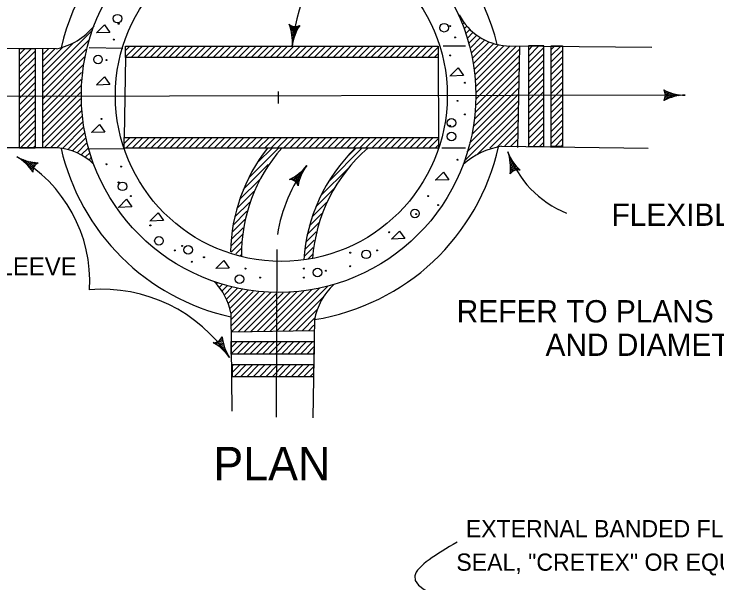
# Model space of a CAD drawing. Extents: x -884 to -799, y 1719 to 1829.
# Drawn here: x -853.48 to -822.93, y 1791.54 to 1816.29 of the extents above; entities that cross this region are included whole.
import ezdxf

# ---------------------------------------------------------------- set-up
doc = ezdxf.new("R2010")
doc.units = 0
doc.layers.add('1', color=7, linetype='Continuous')

msp = doc.modelspace()

# ---------------------------------------------------------------- linework, layer by layer
at = {"layer": '1'}
for p, q in [((-841.52, 1815.832), (-841.232, 1815.478)), ((-834.059, 1816.055), (-834.02, 1816.095)), ((-833.987, 1815.853), (-833.904, 1815.936)), ((-852.246, 1813.412), (-850.073, 1815.585)), ((-841.465, 1815.672), (-841.256, 1815.416)), ((-841.428, 1815.535), (-841.281, 1815.354)), ((-841.393, 1815.769), (-841.205, 1815.537)), ((-841.3, 1815.748), (-841.176, 1815.595)), ((-841.225, 1815.748), (-841.147, 1815.651)), ((-841.159, 1815.758), (-841.116, 1815.705)), ((-841.1, 1815.777), (-841.083, 1815.758)), ((-833.915, 1815.649), (-833.787, 1815.779)), ((-833.843, 1815.447), (-833.671, 1815.622)), ((-841.405, 1815.414), (-841.302, 1815.288)), ((-841.39, 1815.304), (-841.324, 1815.22)), ((-841.382, 1815.201), (-841.341, 1815.152)), ((-833.772, 1815.246), (-833.537, 1815.48)), ((-833.7, 1815.042), (-833.37, 1815.374)), ((-833.628, 1814.84), (-833.201, 1815.267)), ((-852.246, 1813.685), (-850.901, 1815.03)), ((-852.244, 1813.138), (-850.23, 1815.152)), ((-848.631, 1814.434), (-848.173, 1814.892)), ((-848.631, 1814.708), (-848.447, 1814.892)), ((-848.393, 1814.4), (-847.9, 1814.892)), ((-848.117, 1814.4), (-847.624, 1814.892)), ((-847.843, 1814.4), (-847.351, 1814.892)), ((-847.568, 1814.4), (-847.075, 1814.892)), ((-847.294, 1814.4), (-846.801, 1814.892)), ((-847.019, 1814.4), (-846.526, 1814.892)), ((-846.745, 1814.4), (-846.252, 1814.892)), ((-846.472, 1814.4), (-845.979, 1814.892)), ((-846.196, 1814.4), (-845.703, 1814.892)), ((-845.922, 1814.4), (-845.43, 1814.892)), ((-845.647, 1814.4), (-845.154, 1814.892)), ((-845.373, 1814.4), (-844.88, 1814.892)), ((-845.098, 1814.4), (-844.605, 1814.892)), ((-844.824, 1814.4), (-844.331, 1814.892)), ((-844.551, 1814.4), (-844.058, 1814.892)), ((-844.275, 1814.4), (-843.782, 1814.892)), ((-844.001, 1814.4), (-843.509, 1814.892)), ((-843.726, 1814.4), (-843.233, 1814.892)), ((-843.452, 1814.4), (-842.959, 1814.892)), ((-843.179, 1814.4), (-842.686, 1814.892)), ((-842.903, 1814.4), (-842.41, 1814.892)), ((-842.63, 1814.4), (-842.137, 1814.892)), ((-842.354, 1814.4), (-841.861, 1814.892)), ((-842.08, 1814.4), (-841.588, 1814.892)), ((-841.805, 1814.4), (-841.312, 1814.892)), ((-841.531, 1814.4), (-841.038, 1814.892)), ((-841.378, 1815.104), (-841.359, 1815.081)), ((-841.378, 1815.013), (-841.372, 1815.003)), ((-841.258, 1814.4), (-840.765, 1814.892)), ((-840.982, 1814.4), (-840.489, 1814.892)), ((-840.709, 1814.4), (-840.216, 1814.892)), ((-840.433, 1814.4), (-839.94, 1814.892)), ((-840.159, 1814.4), (-839.667, 1814.892)), ((-839.884, 1814.4), (-839.391, 1814.892)), ((-839.61, 1814.4), (-839.117, 1814.892)), ((-839.337, 1814.4), (-838.844, 1814.892)), ((-839.061, 1814.4), (-838.568, 1814.892)), ((-838.788, 1814.4), (-838.295, 1814.892)), ((-838.512, 1814.4), (-838.019, 1814.892)), ((-838.238, 1814.4), (-837.746, 1814.892)), ((-837.965, 1814.4), (-837.472, 1814.892)), ((-837.689, 1814.4), (-837.196, 1814.892)), ((-837.416, 1814.4), (-836.923, 1814.892)), ((-837.14, 1814.4), (-836.647, 1814.892)), ((-836.867, 1814.4), (-836.374, 1814.892)), ((-836.591, 1814.4), (-836.098, 1814.892)), ((-836.317, 1814.4), (-835.825, 1814.892)), ((-836.044, 1814.4), (-835.551, 1814.892)), ((-835.768, 1814.4), (-835.275, 1814.892)), ((-834.829, 1814.904), (-833.863, 1814.904)), ((-833.578, 1814.615), (-833.034, 1815.16)), ((-833.539, 1814.382), (-832.85, 1815.069)), ((-833.498, 1814.147), (-832.631, 1815.015)), ((-833.457, 1813.912), (-832.411, 1814.958)), ((-833.417, 1813.678), (-832.18, 1814.916)), ((-833.399, 1813.424), (-831.92, 1814.902)), ((-833.391, 1813.156), (-831.66, 1814.887)), ((-832.078, 1814.902), (-825.758, 1814.848)), ((-831.125, 1814.444), (-830.665, 1814.906)), ((-831.125, 1814.72), (-830.939, 1814.906)), ((-830.131, 1814.479), (-829.705, 1814.906)), ((-830.131, 1814.753), (-829.978, 1814.906)), ((-851.631, 1814.778), (-857.897, 1814.805)), ((-853.236, 1814.275), (-852.718, 1814.793)), ((-853.236, 1814.551), (-852.993, 1814.793)), ((-853.236, 1814.002), (-852.557, 1814.679)), ((-852.246, 1813.959), (-851.387, 1814.821)), ((-852.246, 1814.772), (-852.242, 1810.482)), ((-852.246, 1814.235), (-851.707, 1814.772)), ((-852.246, 1814.508), (-851.982, 1814.772)), ((-852.244, 1812.863), (-850.345, 1814.762)), ((-850.22, 1814.84), (-848.757, 1814.807)), ((-835.495, 1814.4), (-835.048, 1814.844)), ((-833.385, 1812.888), (-831.499, 1814.772)), ((-831.581, 1810.48), (-831.497, 1814.877)), ((-831.125, 1814.171), (-830.459, 1814.836)), ((-830.131, 1814.204), (-829.637, 1814.698)), ((-853.236, 1813.726), (-852.557, 1814.405)), ((-852.244, 1812.589), (-850.412, 1814.423)), ((-848.631, 1814.427), (-848.691, 1810.92)), ((-835.219, 1814.4), (-835.048, 1814.57)), ((-835.048, 1814.4), (-835.031, 1810.92)), ((-833.378, 1812.62), (-831.507, 1814.491)), ((-831.125, 1813.895), (-830.459, 1814.561)), ((-831.125, 1813.621), (-830.459, 1814.287)), ((-830.131, 1813.93), (-829.637, 1814.423)), ((-853.236, 1813.453), (-852.557, 1814.13)), ((-852.244, 1812.316), (-850.478, 1814.081)), ((-833.382, 1812.343), (-831.515, 1814.209)), ((-831.125, 1813.346), (-830.459, 1814.011)), ((-830.131, 1813.654), (-829.637, 1814.149)), ((-853.236, 1813.177), (-852.557, 1813.856)), ((-852.244, 1812.04), (-850.544, 1813.742)), ((-833.422, 1812.026), (-831.523, 1813.928)), ((-831.125, 1813.072), (-830.459, 1813.738)), ((-830.131, 1813.381), (-829.637, 1813.874)), ((-853.236, 1812.903), (-852.557, 1813.581)), ((-852.244, 1811.766), (-850.564, 1813.447)), ((-833.504, 1811.396), (-831.536, 1813.363)), ((-833.463, 1811.712), (-831.528, 1813.647)), ((-831.125, 1812.799), (-830.459, 1813.464)), ((-830.131, 1813.105), (-829.637, 1813.6)), ((-853.236, 1812.63), (-852.557, 1813.307)), ((-852.244, 1811.493), (-850.577, 1813.16)), ((-833.568, 1811.058), (-831.544, 1813.082)), ((-831.125, 1812.523), (-830.459, 1813.189)), ((-830.131, 1812.832), (-829.637, 1813.326)), ((-824.308, 1812.762), (-858.908, 1812.688)), ((-853.236, 1812.354), (-852.557, 1813.033)), ((-853.236, 1812.081), (-852.557, 1812.758)), ((-852.244, 1811.217), (-850.589, 1812.872)), ((-841.979, 1812.405), (-841.979, 1812.917)), ((-833.684, 1810.668), (-831.552, 1812.801)), ((-831.125, 1812.25), (-830.459, 1812.915)), ((-830.131, 1812.558), (-829.637, 1813.051)), ((-830.131, 1812.283), (-829.637, 1812.777)), ((-825.23, 1812.533), (-824.908, 1812.855)), ((-825.218, 1812.956), (-825.201, 1812.973)), ((-825.195, 1812.898), (-825.147, 1812.946)), ((-825.181, 1812.663), (-824.97, 1812.874)), ((-825.176, 1812.834), (-825.088, 1812.921)), ((-825.168, 1812.758), (-825.03, 1812.898)), ((-825.077, 1812.603), (-824.844, 1812.836)), ((-824.945, 1812.653), (-824.78, 1812.82)), ((-824.826, 1812.69), (-824.712, 1812.805)), ((-824.718, 1812.715), (-824.642, 1812.791)), ((-824.617, 1812.735), (-824.572, 1812.779)), ((-824.522, 1812.748), (-824.498, 1812.772)), ((-824.431, 1812.758), (-824.421, 1812.766)), ((-853.236, 1811.805), (-852.557, 1812.484)), ((-852.242, 1810.944), (-850.587, 1812.601)), ((-833.801, 1810.278), (-831.56, 1812.519)), ((-831.125, 1811.974), (-830.459, 1812.64)), ((-830.131, 1812.009), (-829.637, 1812.502)), ((-853.236, 1811.532), (-852.557, 1812.209)), ((-852.242, 1810.67), (-850.57, 1812.343)), ((-833.915, 1809.886), (-831.565, 1812.236)), ((-831.125, 1811.7), (-830.459, 1812.366)), ((-830.131, 1811.733), (-829.637, 1812.228)), ((-853.236, 1811.256), (-852.557, 1811.935)), ((-852.149, 1810.49), (-850.554, 1812.085)), ((-851.874, 1810.49), (-850.533, 1811.83)), ((-833.329, 1810.201), (-831.573, 1811.955)), ((-831.125, 1811.427), (-830.459, 1812.092)), ((-830.131, 1811.46), (-829.637, 1811.953)), ((-853.236, 1810.982), (-852.557, 1811.662)), ((-851.6, 1810.49), (-850.492, 1811.598)), ((-832.801, 1810.453), (-831.581, 1811.673)), ((-831.125, 1811.151), (-830.459, 1811.817)), ((-831.125, 1810.878), (-830.459, 1811.543)), ((-830.131, 1811.186), (-829.637, 1811.679)), ((-853.236, 1810.709), (-852.557, 1811.386)), ((-851.348, 1810.468), (-850.453, 1811.363)), ((-832.462, 1810.517), (-831.589, 1811.392)), ((-831.125, 1810.602), (-830.459, 1811.268)), ((-830.131, 1810.911), (-829.637, 1811.405)), ((-853.207, 1810.462), (-852.557, 1811.112)), ((-851.109, 1810.431), (-850.412, 1811.128)), ((-848.691, 1810.664), (-848.433, 1810.92)), ((-848.625, 1810.457), (-848.16, 1810.92)), ((-848.35, 1810.457), (-847.886, 1810.92)), ((-848.076, 1810.457), (-847.611, 1810.92)), ((-847.801, 1810.457), (-847.337, 1810.92)), ((-847.527, 1810.457), (-847.061, 1810.92)), ((-847.252, 1810.457), (-846.788, 1810.92)), ((-846.978, 1810.457), (-846.514, 1810.92)), ((-846.704, 1810.457), (-846.239, 1810.92)), ((-846.429, 1810.457), (-845.965, 1810.92)), ((-846.155, 1810.457), (-845.69, 1810.92)), ((-845.88, 1810.457), (-845.416, 1810.92)), ((-845.606, 1810.457), (-845.14, 1810.92)), ((-845.331, 1810.457), (-844.867, 1810.92)), ((-845.057, 1810.457), (-844.593, 1810.92)), ((-844.783, 1810.457), (-844.318, 1810.92)), ((-844.508, 1810.457), (-844.044, 1810.92)), ((-844.234, 1810.457), (-843.769, 1810.92)), ((-843.959, 1810.457), (-843.495, 1810.92)), ((-843.685, 1810.457), (-843.219, 1810.92)), ((-843.412, 1810.457), (-842.946, 1810.92)), ((-843.136, 1810.457), (-842.672, 1810.92)), ((-842.862, 1810.457), (-842.397, 1810.92)), ((-842.587, 1810.457), (-842.123, 1810.92)), ((-842.313, 1810.457), (-841.848, 1810.92)), ((-842.038, 1810.457), (-841.574, 1810.92)), ((-841.764, 1810.457), (-841.3, 1810.92)), ((-841.491, 1810.457), (-841.025, 1810.92)), ((-841.215, 1810.457), (-840.751, 1810.92)), ((-840.941, 1810.457), (-840.476, 1810.92)), ((-840.666, 1810.457), (-840.202, 1810.92)), ((-840.392, 1810.457), (-839.927, 1810.92)), ((-840.117, 1810.457), (-839.653, 1810.92)), ((-839.843, 1810.457), (-839.379, 1810.92)), ((-839.57, 1810.457), (-839.104, 1810.92)), ((-839.294, 1810.457), (-838.83, 1810.92)), ((-839.02, 1810.457), (-838.555, 1810.92)), ((-838.745, 1810.457), (-838.281, 1810.92)), ((-838.471, 1810.457), (-838.006, 1810.92)), ((-838.198, 1810.457), (-837.732, 1810.92)), ((-837.922, 1810.457), (-837.458, 1810.92)), ((-837.649, 1810.457), (-837.183, 1810.92)), ((-837.373, 1810.457), (-836.909, 1810.92)), ((-837.099, 1810.457), (-836.634, 1810.92)), ((-836.824, 1810.457), (-836.36, 1810.92)), ((-836.55, 1810.457), (-836.086, 1810.92)), ((-836.277, 1810.457), (-835.811, 1810.92)), ((-836.001, 1810.457), (-835.537, 1810.92)), ((-835.728, 1810.457), (-835.262, 1810.92)), ((-832.151, 1810.554), (-831.594, 1811.111)), ((-830.919, 1810.534), (-830.459, 1810.994)), ((-830.131, 1810.637), (-829.637, 1811.13)), ((-852.931, 1810.462), (-852.557, 1810.837)), ((-850.917, 1810.348), (-850.374, 1810.893)), ((-850.737, 1810.255), (-850.31, 1810.682)), ((-835.452, 1810.457), (-835.031, 1810.878)), ((-831.887, 1810.544), (-831.602, 1810.827)), ((-830.646, 1810.534), (-830.459, 1810.719)), ((-829.965, 1810.528), (-829.637, 1810.856)), ((-851.604, 1810.466), (-857.747, 1810.488)), ((-852.658, 1810.462), (-852.557, 1810.563)), ((-850.556, 1810.162), (-850.244, 1810.474)), ((-850.199, 1810.431), (-848.734, 1810.447)), ((-843.243, 1809.199), (-841.987, 1810.457)), ((-842.878, 1809.84), (-842.261, 1810.457)), ((-839.8, 1809.011), (-838.361, 1810.449)), ((-839.001, 1810.084), (-838.644, 1810.441)), ((-835.178, 1810.457), (-835.031, 1810.602)), ((-834.88, 1810.464), (-833.859, 1810.464)), ((-832.287, 1810.536), (-825.923, 1810.453)), ((-831.622, 1810.534), (-831.61, 1810.546)), ((-829.691, 1810.528), (-829.637, 1810.581)), ((-853.244, 1810.02), (-853.255, 1810.016)), ((-850.385, 1810.057), (-850.176, 1810.266)), ((-850.234, 1809.935), (-850.11, 1810.059)), ((-831.969, 1810.181), (-831.981, 1810.187)), ((-831.93, 1810.098), (-831.959, 1810.111)), ((-831.886, 1810.012), (-831.944, 1810.039)), ((-853.16, 1809.983), (-853.191, 1809.973)), ((-853.071, 1809.946), (-853.131, 1809.931)), ((-852.974, 1809.913), (-853.077, 1809.884)), ((-852.867, 1809.882), (-853.022, 1809.84)), ((-852.747, 1809.855), (-852.972, 1809.793)), ((-852.605, 1809.834), (-852.923, 1809.746)), ((-852.438, 1809.82), (-852.877, 1809.698)), ((-852.545, 1809.729), (-852.834, 1809.649)), ((-850.083, 1809.81), (-850.042, 1809.851)), ((-843.516, 1808.652), (-842.43, 1809.739)), ((-831.835, 1809.923), (-831.93, 1809.97)), ((-831.773, 1809.83), (-831.92, 1809.9)), ((-831.701, 1809.731), (-831.911, 1809.832)), ((-831.608, 1809.622), (-831.907, 1809.764)), ((-831.492, 1809.502), (-831.903, 1809.698)), ((-852.603, 1809.653), (-852.793, 1809.601)), ((-852.634, 1809.583), (-852.753, 1809.552)), ((-852.65, 1809.519), (-852.716, 1809.502)), ((-852.656, 1809.457), (-852.681, 1809.452)), ((-841.015, 1809.244), (-841.036, 1809.405)), ((-840.97, 1809.347), (-840.984, 1809.452)), ((-840.924, 1809.438), (-840.932, 1809.502)), ((-840.875, 1809.523), (-840.881, 1809.554)), ((-840.829, 1809.601), (-840.829, 1809.613)), ((-840.132, 1808.404), (-838.96, 1809.576)), ((-831.847, 1809.415), (-831.909, 1809.444)), ((-831.724, 1809.485), (-831.903, 1809.57)), ((-831.792, 1809.452), (-831.903, 1809.506)), ((-831.631, 1809.506), (-831.901, 1809.634)), ((-843.675, 1808.217), (-842.785, 1809.108)), ((-841.463, 1809.094), (-841.467, 1809.118)), ((-841.403, 1809.079), (-841.413, 1809.147)), ((-841.341, 1809.054), (-841.359, 1809.176)), ((-841.277, 1809.015), (-841.304, 1809.209)), ((-841.209, 1808.947), (-841.25, 1809.244)), ((-841.135, 1808.829), (-841.196, 1809.281)), ((-841.099, 1808.994), (-841.143, 1809.32)), ((-841.058, 1809.129), (-841.089, 1809.36)), ((-831.893, 1809.372), (-831.915, 1809.382)), ((-843.792, 1807.829), (-843.053, 1808.569)), ((-840.359, 1807.903), (-839.562, 1808.699)), ((-843.895, 1807.451), (-843.235, 1808.111)), ((-840.52, 1807.466), (-839.894, 1808.093)), ((-843.959, 1807.113), (-843.359, 1807.711)), ((-840.652, 1807.061), (-840.095, 1807.616)), ((-844.007, 1806.789), (-843.446, 1807.35)), ((-844.044, 1806.479), (-843.526, 1806.997)), ((-840.74, 1806.698), (-840.231, 1807.206)), ((-844.058, 1806.19), (-843.545, 1806.702)), ((-840.809, 1806.355), (-840.351, 1806.813)), ((-844.036, 1805.937), (-843.563, 1806.411)), ((-840.839, 1806.05), (-840.431, 1806.459)), ((-843.846, 1805.854), (-843.578, 1806.122)), ((-842.071, 1798.756), (-842.045, 1806.05)), ((-840.87, 1805.745), (-840.485, 1806.13)), ((-844.073, 1805.901), (-844.071, 1805.903)), ((-843.656, 1805.769), (-843.592, 1805.833)), ((-840.716, 1805.625), (-840.499, 1805.842)), ((-844.679, 1804.556), (-844.626, 1804.606)), ((-844.547, 1804.412), (-844.415, 1804.544)), ((-844.415, 1804.271), (-844.203, 1804.482)), ((-844.32, 1804.09), (-843.992, 1804.418)), ((-844.232, 1803.904), (-843.78, 1804.356)), ((-844.151, 1803.712), (-843.559, 1804.304)), ((-844.087, 1803.502), (-843.322, 1804.265)), ((-844.062, 1803.252), (-843.087, 1804.226)), ((-842.911, 1802.482), (-841.184, 1804.209)), ((-842.631, 1802.485), (-840.887, 1804.23)), ((-842.354, 1802.489), (-840.546, 1804.298)), ((-842.075, 1802.495), (-840.2, 1804.37)), ((-841.795, 1802.499), (-839.855, 1804.439)), ((-844.052, 1802.986), (-842.851, 1804.187)), ((-844.036, 1802.728), (-842.589, 1804.176)), ((-844.021, 1802.47), (-842.319, 1804.172)), ((-843.745, 1802.47), (-842.049, 1804.168)), ((-843.468, 1802.474), (-841.778, 1804.164)), ((-843.188, 1802.478), (-841.481, 1804.185)), ((-841.518, 1802.503), (-839.971, 1804.049)), ((-844.06, 1803.289), (-844.017, 1799.018)), ((-841.238, 1802.507), (-840.28, 1803.467)), ((-840.961, 1802.511), (-840.4, 1803.071)), ((-840.416, 1803.015), (-840.493, 1798.731)), ((-840.681, 1802.515), (-840.443, 1802.753)), ((-844.021, 1802.466), (-840.452, 1802.518)), ((-844.589, 1802.066), (-844.395, 1802.028)), ((-844.531, 1802.115), (-844.411, 1802.09)), ((-844.488, 1802.165), (-844.421, 1802.152)), ((-844.454, 1802.218), (-844.43, 1802.212)), ((-844.811, 1801.991), (-844.364, 1801.903)), ((-844.675, 1802.024), (-844.382, 1801.965)), ((-844.667, 1801.903), (-844.345, 1801.839)), ((-844.551, 1801.822), (-844.322, 1801.775)), ((-844.044, 1801.508), (-843.509, 1802.043)), ((-844.044, 1801.783), (-843.782, 1802.043)), ((-843.776, 1801.5), (-843.233, 1802.043)), ((-843.503, 1801.5), (-842.959, 1802.043)), ((-843.229, 1801.5), (-842.686, 1802.043)), ((-842.954, 1801.5), (-842.41, 1802.043)), ((-842.68, 1801.5), (-842.137, 1802.043)), ((-842.404, 1801.5), (-841.861, 1802.043)), ((-842.131, 1801.5), (-841.588, 1802.043)), ((-841.855, 1801.5), (-841.312, 1802.043)), ((-841.582, 1801.5), (-841.038, 1802.043)), ((-841.308, 1801.5), (-840.765, 1802.043)), ((-841.033, 1801.5), (-840.489, 1802.043)), ((-840.759, 1801.5), (-840.435, 1801.824)), ((-844.455, 1801.742), (-844.296, 1801.711)), ((-844.374, 1801.669), (-844.269, 1801.647)), ((-844.302, 1801.593), (-844.24, 1801.581)), ((-844.238, 1801.521), (-844.207, 1801.517)), ((-844.18, 1801.451), (-844.168, 1801.449)), ((-840.483, 1801.5), (-840.435, 1801.55)), ((-844.001, 1800.696), (-843.672, 1801.026)), ((-844.001, 1800.972), (-843.947, 1801.026)), ((-843.895, 1800.528), (-843.398, 1801.026)), ((-843.621, 1800.528), (-843.122, 1801.026)), ((-843.346, 1800.528), (-842.849, 1801.026)), ((-843.072, 1800.528), (-842.575, 1801.026)), ((-842.798, 1800.528), (-842.3, 1801.026)), ((-842.523, 1800.528), (-842.026, 1801.026)), ((-842.249, 1800.528), (-841.751, 1801.026)), ((-841.974, 1800.528), (-841.477, 1801.026)), ((-841.7, 1800.528), (-841.201, 1801.026)), ((-841.425, 1800.528), (-840.928, 1801.026)), ((-841.151, 1800.528), (-840.654, 1801.026)), ((-840.877, 1800.528), (-840.449, 1800.956)), ((-840.602, 1800.528), (-840.449, 1800.681))]:
    msp.add_line(p, q, dxfattribs=at)
for points in [[(-849.896, 1815.471), (-849.547, 1815.822), (-849.314, 1815.492), (-849.9, 1815.469)], [(-834.53, 1813.598), (-834.181, 1813.947), (-833.948, 1813.618), (-834.534, 1813.594)], [(-849.896, 1813.204), (-849.547, 1813.554), (-849.314, 1813.224), (-849.9, 1813.2)], [(-850.108, 1811.134), (-849.759, 1811.483), (-849.526, 1811.153), (-850.112, 1811.13)], [(-835.167, 1809.063), (-834.817, 1809.413), (-834.585, 1809.083), (-835.171, 1809.06)], [(-848.942, 1807.88), (-848.594, 1808.231), (-848.36, 1807.901), (-848.947, 1807.878)], [(-847.564, 1807.29), (-847.217, 1807.639), (-846.982, 1807.309), (-847.57, 1807.286)], [(-837.074, 1806.5), (-836.725, 1806.851), (-836.492, 1806.522), (-837.078, 1806.498)], [(-844.704, 1805.22), (-844.355, 1805.569), (-844.122, 1805.239), (-844.708, 1805.216)]]:
    msp.add_lwpolyline(points, dxfattribs=at)
for points in [[(-848.631, 1814.892), (-835.048, 1814.892), (-835.048, 1814.4), (-848.631, 1814.4)], [(-830.459, 1814.906), (-831.125, 1814.906), (-831.125, 1810.534), (-830.459, 1810.534)], [(-829.637, 1810.528), (-830.131, 1810.528), (-830.131, 1814.906), (-829.637, 1814.906)], [(-853.236, 1814.793), (-852.557, 1814.793), (-852.557, 1810.462), (-853.236, 1810.462)], [(-835.031, 1810.457), (-848.691, 1810.457), (-848.691, 1810.92), (-835.031, 1810.92)], [(-844.044, 1802.043), (-840.435, 1802.043), (-840.435, 1801.5), (-844.044, 1801.5)], [(-840.449, 1801.026), (-844.001, 1801.026), (-844.001, 1800.528), (-840.449, 1800.528)]]:
    msp.add_lwpolyline(points, close=True, dxfattribs=at)
for centre, radius in [((-841.983, 1812.753), 8.57), ((-841.862, 1812.744), 7.213), ((-848.982, 1816.089), 0.187), ((-848.932, 1815.866), 0.0213), ((-834.781, 1815.695), 0.187), ((-834.52, 1815.767), 0.0213), ((-849.144, 1815.176), 0.0213), ((-834.308, 1815.274), 0.0213), ((-849.829, 1814.315), 0.187), ((-849.462, 1814.289), 0.0213), ((-834.52, 1814.487), 0.0213), ((-833.884, 1813.303), 0.0213), ((-834.202, 1812.514), 0.0213), ((-833.884, 1811.923), 0.0213), ((-849.673, 1811.726), 0.0213), ((-834.464, 1811.555), 0.187), ((-834.52, 1811.431), 0.0213), ((-834.464, 1810.963), 0.187), ((-849.462, 1809.754), 0.0213), ((-834.202, 1809.952), 0.0213), ((-848.826, 1809.656), 0.0213), ((-848.769, 1808.794), 0.187), ((-848.932, 1808.966), 0.0213), ((-848.402, 1808.374), 0.0213), ((-835.474, 1808.374), 0.0213), ((-835.05, 1807.98), 0.0213), ((-836.053, 1807.612), 0.187), ((-836.003, 1807.586), 0.0213), ((-847.555, 1807.093), 0.0213), ((-837.17, 1806.797), 0.0213), ((-847.18, 1806.428), 0.187), ((-846.495, 1806.008), 0.0213), ((-846.177, 1806.206), 0.0213), ((-845.908, 1806.034), 0.187), ((-837.699, 1806.008), 0.0213), ((-845.223, 1805.713), 0.0213), ((-838.864, 1805.91), 0.0213), ((-838.173, 1805.837), 0.187), ((-845.753, 1805.515), 0.0213), ((-843.421, 1805.22), 0.0213), ((-840.879, 1805.22), 0.0213), ((-840.292, 1805.049), 0.187), ((-839.925, 1805.121), 0.0213), ((-838.864, 1805.318), 0.0213), ((-843.682, 1804.753), 0.187), ((-842.786, 1804.825), 0.0213), ((-840.879, 1804.825), 0.0213)]:
    msp.add_circle(centre, radius, dxfattribs=at)
for centre, radius, start, end in [((-832.437, 1813.971), 8.997, 94.9343, 174.1286), ((-841.938, 1812.629), 9.746, 13.8547, 166.9731), ((-831.896, 1817.417), 2.522, 207.6125, 265.8602), ((-843.439, 1815.082), 2.061, 354.6941, 21.6354), ((-841.256, 1816.166), 0.42, 230.4666, 297.7903), ((-852.217, 1817.568), 2.853, 281.7581, 320.8873), ((-839.339, 1814.66), 2.061, 146.6216, 173.5629), ((-824.293, 1814.821), 2.061, 242.6136, 269.5549), ((-825.59, 1812.758), 0.42, 326.4586, 33.7824), ((-824.284, 1810.7), 2.061, 90.6861, 117.6274), ((-851.729, 1808.051), 2.418, 44.6658, 87.0171), ((-841.938, 1812.629), 9.746, 192.9309, 257.4348), ((-836.523, 1805.798), 7.55, 141.911, 178.8253), ((-836.523, 1805.798), 7.074, 138.8202, 180.4543), ((-833.458, 1805.13), 7.44, 134.2908, 176.3975), ((-833.458, 1805.13), 7.068, 131.1056, 175.7044), ((-841.938, 1812.629), 9.746, 278.9807, 347.4441), ((-831.789, 1807.329), 3.245, 98.8445, 131.9896), ((-856.428, 1804.642), 6.244, 356.8596, 60.4786), ((-854.385, 1808.292), 2.061, 32.9718, 59.9131), ((-852.354, 1811.878), 2.061, 241.0443, 267.9856), ((-827.767, 1811.806), 4.509, 199.6062, 247.788), ((-833.962, 1809.621), 2.061, 352.0995, 19.0408), ((-830.08, 1811.004), 2.061, 200.172, 227.1133), ((-852.237, 1809.444), 0.42, 116.8169, 184.1406), ((-835.516, 1805.709), 6.586, 142.7223, 171.3688), ((-842.385, 1810.963), 2.061, 295.2154, 322.1566), ((-839.105, 1808.467), 2.061, 143.2878, 170.2291), ((-831.584, 1809.087), 0.42, 75.9445, 143.2682), ((-841.533, 1808.679), 0.42, 19.0604, 86.3841), ((-846.727, 1802.77), 2.717, 11.0051, 43.6629), ((-837.651, 1802.479), 2.815, 133.3728, 169.5046), ((-849.676, 1797.612), 6.708, 33.8897, 94.4216), ((-844.823, 1802.415), 0.42, 270.2276, 337.5513), ((-842.387, 1802.484), 2.061, 186.3826, 213.3239), ((-845.808, 1800.186), 2.061, 34.4551, 61.3964)]:
    msp.add_arc(centre, radius, start, end, dxfattribs=at)
msp.add_spline([(-834.222, 1793.319), (-836.062, 1791.854), (-830.466, 1788.925), (-832.682, 1786.633)], degree=3, dxfattribs=at)

# ---------------------------------------------------------------- texts
for s, height, p in [('FLEXIBLE MANHOLE SLEEVE', 0.9702, (-827.513, 1807.076)), ('FLEXIBLE MANHOLE SLEEVE', 0.77616, (-865.352, 1804.925)), ('REFER TO PLANS FOR NUMBER, ORIENTATION', 0.9702, (-834.24, 1802.875)), ('AND DIAMETER OF ALL PIPE OPENINGS.', 0.9702, (-830.38, 1801.42)), ('PLAN', 1.4553, (-844.816, 1796.006)), ('EXTERNAL BANDED FLEXIBLE ELASTOMERIC', 0.75, (-833.845, 1793.529)), ('SEAL, "CRETEX" OR EQUAL. (SEE NOTE) ', 0.75, (-834.256, 1792.074))]:
    msp.add_text(s, height=height, dxfattribs=at).set_placement(p)

doc.saveas('drawing.dxf')
